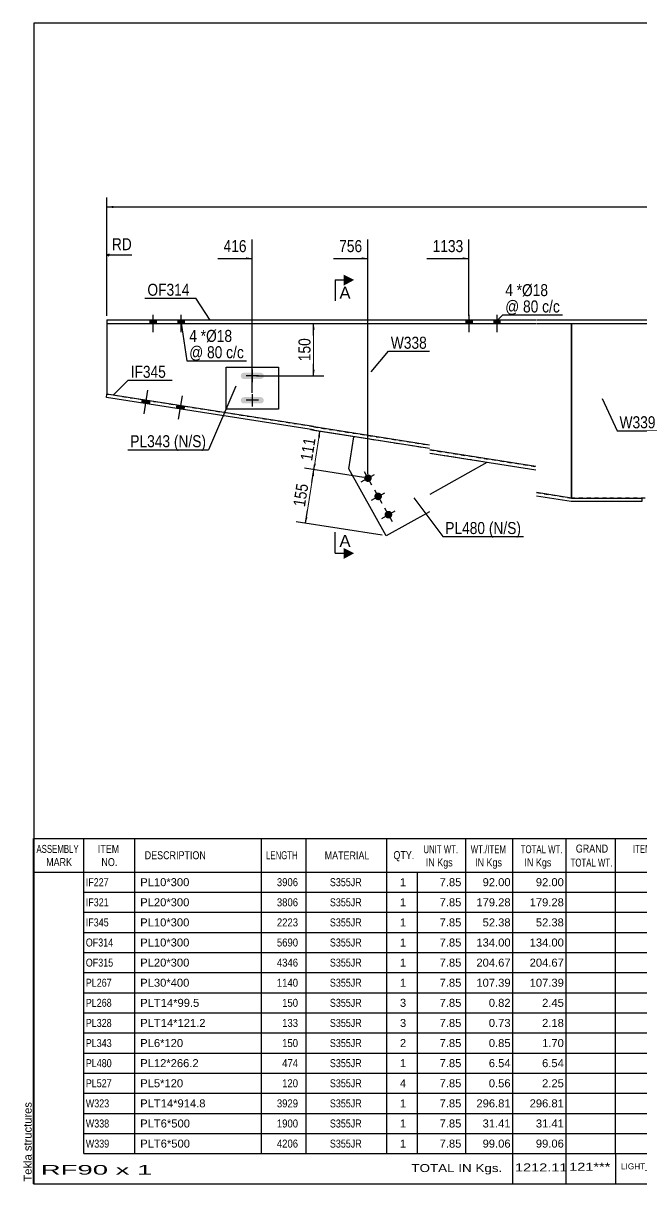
# Model space of a CAD drawing. Header units: millimetres. Extents: x -20 to 383, y -185 to 93.
# Drawn here: x -20 to 127.7, y -184.5 to 92.5 of the extents above; entities that cross this region are included whole.
import ezdxf

# ---------------------------------------------------------------- set-up
doc = ezdxf.new("R2010")
doc.units = ezdxf.units.MM
doc.linetypes.add('DXK_LINE_DOT1', pattern=[1.8814, 0.9407, -0.9407])
doc.styles.add('Arial', font='ARIAL.TTF', dxfattribs={"height": 0.2})
doc.styles.add('Arial Narrow', font='ARIALN.TTF', dxfattribs={"height": 0.2})

# ---------------------------------------------------------------- blocks, each defined once
blk = doc.blocks.new('Unknown-622201220-1210')
at = {"color": 5, "linetype": 'Continuous'}
for p, q in [((382.53, 92.51), (-17.47, 92.51)), ((-17.47, 92.51), (-17.47, -184.49)), ((382.53, -184.49), (382.53, 92.51)), ((-17.47, -184.49), (382.53, -184.49))]:
    blk.add_line(p, q, dxfattribs=at)
at = {"color": 174, "linetype": 'Continuous', "style": 'Arial'}
blk.add_text('Tekla structures', height=1.9102, rotation=90, dxfattribs=at).set_placement((-17.97, -183.99))
blk = doc.blocks.new('Bolt-622201220-1729 - 1391')
at = {"linetype": 'Continuous'}
for points in [[(8.37, 1.85), (10.18, 1.56), (10.31, 2.38), (8.5, 2.67)], [(8.37, 1.85), (10.18, 1.56), (10.31, 2.38), (8.5, 2.67)], [(16.6, 0.53), (18.41, 0.24), (18.54, 1.06), (16.73, 1.35)], [(16.6, 0.53), (18.41, 0.24), (18.54, 1.06), (16.73, 1.35)]]:
    blk.add_hatch(color=3, dxfattribs=at).paths.add_polyline_path(points)
at = {"color": 3, "linetype": 'Continuous'}
for p, q in [((8.89, -0.71), (9.78, 4.89)), ((8.89, -0.71), (9.78, 4.89)), ((17.11, -2.03), (18.01, 3.57)), ((17.11, -2.03), (18.01, 3.57)), ((8.37, 1.85), (8.5, 2.67)), ((8.37, 1.85), (8.5, 2.67)), ((10.18, 1.56), (10.31, 2.38)), ((10.18, 1.56), (10.31, 2.38)), ((16.6, 0.53), (16.73, 1.35)), ((16.6, 0.53), (16.73, 1.35)), ((18.41, 0.24), (18.54, 1.06)), ((18.41, 0.24), (18.54, 1.06))]:
    blk.add_line(p, q, dxfattribs=at)
blk = doc.blocks.new('Bolt-622201220-5305 - 1391')
at = {"linetype": 'Continuous'}
for points in [[(11.73, 21.67), (10.23, 21.67), (10.23, 20.83), (11.73, 20.83)], [(11.73, 21.67), (10.23, 21.67), (10.23, 20.83), (11.73, 20.83)], [(18.4, 21.67), (16.9, 21.67), (16.9, 20.83), (18.4, 20.83)], [(18.4, 21.67), (16.9, 21.67), (16.9, 20.83), (18.4, 20.83)]]:
    blk.add_hatch(color=3, dxfattribs=at).paths.add_polyline_path(points)
at = {"color": 3, "linetype": 'Continuous'}
for p, q in [((10.98, 22.92), (10.98, 18.75)), ((10.98, 22.92), (10.98, 18.75)), ((17.65, 22.92), (17.65, 18.75)), ((17.65, 22.92), (17.65, 18.75)), ((10.23, 21.67), (10.23, 20.83)), ((10.23, 21.67), (10.23, 20.83)), ((11.73, 21.67), (11.73, 20.83)), ((11.73, 21.67), (11.73, 20.83)), ((16.9, 21.67), (16.9, 20.83)), ((16.9, 21.67), (16.9, 20.83)), ((18.4, 21.67), (18.4, 20.83)), ((18.4, 21.67), (18.4, 20.83))]:
    blk.add_line(p, q, dxfattribs=at)
blk = doc.blocks.new('Part-622201220-1671 - 1391')
at = {"color": 2, "linetype": 'Continuous'}
blk.add_line((110.9, -20.83), (110.9, 20.83), dxfattribs=at)
at = {"color": 7, "linetype": 'DXK_LINE_DOT1'}
for p, q in [((110.9, 20.83), (119.23, 20.83)), ((119.33, 20.83), (136, 20.83)), ((136.1, 20.83), (161.43, 20.83)), ((161.53, 20.83), (186.86, 20.83)), ((186.96, 20.83), (225.41, 20.83)), ((225.51, 20.83), (234.02, 20.83)), ((234.02, 20.83), (234.02, -20.83)), ((119.23, -20.83), (110.9, -20.83)), ((136, -20.83), (119.33, -20.83)), ((161.43, -20.83), (136.1, -20.83)), ((186.86, -20.83), (161.53, -20.83)), ((225.41, -20.83), (186.96, -20.83)), ((234.02, -20.83), (225.51, -20.83))]:
    blk.add_line(p, q, dxfattribs=at)
blk = doc.blocks.new('Part-622201220-1605 - 1391')
at = {"color": 2, "linetype": 'Continuous'}
for p, q in [((28.45, 0.41), (28.45, 10.41)), ((28.45, 10.41), (40.95, 10.41)), ((40.95, 10.41), (40.95, 0.41)), ((40.95, 0.41), (28.45, 0.41))]:
    blk.add_line(p, q, dxfattribs=at)
blk = doc.blocks.new('Part-622201220-1551 - 1391')
at = {"color": 2, "linetype": 'Continuous'}
for p, q in [((0, 21.67), (0, 20.83)), ((0, 21.67), (49.28, 21.67)), ((0, 20.83), (49.28, 20.83)), ((49.38, 21.67), (76.96, 21.67)), ((49.38, 20.83), (76.96, 20.83)), ((77.06, 21.67), (102.4, 21.67)), ((77.06, 20.83), (102.4, 20.83)), ((102.5, 21.67), (119.23, 21.67)), ((102.5, 20.83), (119.23, 20.83)), ((119.33, 21.67), (136, 21.67)), ((119.33, 20.83), (136, 20.83)), ((136.1, 21.67), (161.43, 21.67)), ((136.1, 20.83), (161.43, 20.83)), ((161.53, 21.67), (186.86, 21.67)), ((161.53, 20.83), (186.86, 20.83)), ((186.96, 21.67), (217.08, 21.67)), ((186.96, 20.83), (217.08, 20.83)), ((217.08, 21.67), (217.08, 20.83))]:
    blk.add_line(p, q, dxfattribs=at)
blk = doc.blocks.new('Part-622201220-1578 - 1391')
at = {"color": 2, "linetype": 'Continuous'}
for p, q in [((-0.13, 3.18), (0, 4)), ((49.28, -4.57), (-0.13, 3.18)), ((49.28, -3.73), (0, 4)), ((76.96, -8.18), (49.38, -3.86)), ((76.96, -9.03), (49.38, -4.7)), ((102.4, -13.31), (77.06, -9.33)), ((102.4, -14.15), (77.06, -10.18)), ((110.9, -20.83), (102.5, -19.52)), ((110.83, -21.67), (102.5, -20.36)), ((119.23, -21.67), (110.83, -21.67)), ((110.9, -20.83), (119.23, -20.83)), ((119.33, -20.83), (127.66, -20.83)), ((127.66, -21.67), (119.33, -21.67)), ((127.66, -20.83), (127.66, -21.67))]:
    blk.add_line(p, q, dxfattribs=at)
blk = doc.blocks.new('Part-622201220-1649 - 1391')
at = {"color": 2, "linetype": 'Continuous'}
for p, q in [((57.71, -13.88), (58.92, -6.19)), ((90.71, -12.32), (77.06, -19.97)), ((66.68, -29.86), (57.71, -13.88)), ((76.96, -24.1), (66.68, -29.86))]:
    blk.add_line(p, q, dxfattribs=at)
at = {"color": 7, "linetype": 'DXK_LINE_DOT1'}
for p, q in [((76.96, -9.03), (58.92, -6.19)), ((90.71, -12.32), (77.06, -10.18))]:
    blk.add_line(p, q, dxfattribs=at)
blk = doc.blocks.new('Bolt-622201220-1731 - 1391')
at = {"linetype": 'Continuous'}
for points in [[(32.17, 8.86), (32, 8.62), (31.95, 8.33), (32, 8.04), (32.17, 7.8), (32.41, 7.64), (32.7, 7.58), (36.7, 7.58), (36.98, 7.64), (37.23, 7.8), (37.39, 8.04), (37.45, 8.33), (37.39, 8.62), (37.23, 8.86), (36.98, 9.02), (36.7, 9.08), (32.7, 9.08), (32.41, 9.02)], [(32.17, 3.03), (32, 2.78), (31.95, 2.5), (32, 2.21), (32.17, 1.97), (32.41, 1.81), (32.7, 1.75), (36.7, 1.75), (36.98, 1.81), (37.23, 1.97), (37.39, 2.21), (37.45, 2.5), (37.39, 2.78), (37.23, 3.03), (36.98, 3.19), (36.7, 3.25), (32.7, 3.25), (32.41, 3.19)]]:
    blk.add_hatch(color=3, dxfattribs=at).paths.add_polyline_path(points)
at = {"color": 3, "linetype": 'Continuous'}
for p, q in [((36.2, 8.33), (33.2, 8.33)), ((34.7, 9.83), (34.7, 6.83)), ((34.7, 4), (34.7, 1)), ((36.2, 2.5), (33.2, 2.5))]:
    blk.add_line(p, q, dxfattribs=at)
blk = doc.blocks.new('Bolt-622201220-5301 - 1391')
at = {"linetype": 'Continuous'}
for points in [[(87.15, 21.67), (85.65, 21.67), (85.65, 20.83), (87.15, 20.83)], [(87.15, 21.67), (85.65, 21.67), (85.65, 20.83), (87.15, 20.83)], [(93.81, 21.67), (92.31, 21.67), (92.31, 20.83), (93.81, 20.83)], [(93.81, 21.67), (92.31, 21.67), (92.31, 20.83), (93.81, 20.83)]]:
    blk.add_hatch(color=3, dxfattribs=at).paths.add_polyline_path(points)
at = {"color": 3, "linetype": 'Continuous'}
for p, q in [((86.4, 22.92), (86.4, 18.75)), ((86.4, 22.92), (86.4, 18.75)), ((93.06, 22.92), (93.06, 18.75)), ((93.06, 22.92), (93.06, 18.75)), ((85.65, 21.67), (85.65, 20.83)), ((85.65, 21.67), (85.65, 20.83)), ((87.15, 21.67), (87.15, 20.83)), ((87.15, 21.67), (87.15, 20.83)), ((92.31, 21.67), (92.31, 20.83)), ((92.31, 21.67), (92.31, 20.83)), ((93.81, 21.67), (93.81, 20.83)), ((93.81, 21.67), (93.81, 20.83))]:
    blk.add_line(p, q, dxfattribs=at)
blk = doc.blocks.new('Part-622201220-1720 - 1391')
at = {"color": 2, "linetype": 'Continuous'}
for p, q in [((0, 20.83), (0, 4)), ((110.9, 20.83), (110.9, -20.83))]:
    blk.add_line(p, q, dxfattribs=at)
at = {"color": 7, "linetype": 'DXK_LINE_DOT1'}
for p, q in [((0, 20.83), (49.28, 20.83)), ((49.38, 20.83), (76.96, 20.83)), ((77.06, 20.83), (102.4, 20.83)), ((102.5, 20.83), (110.9, 20.83)), ((0, 4), (49.28, -3.73)), ((49.38, -3.86), (76.96, -8.18)), ((77.06, -9.33), (102.4, -13.31)), ((102.5, -19.52), (110.9, -20.83))]:
    blk.add_line(p, q, dxfattribs=at)
blk = doc.blocks.new('Bolt-622201220-1732 - 1391')
at = {"linetype": 'Continuous'}
for points in [[(61.85, -15.28, -1), (62.74, -16.88, -1)], [(64.29, -19.64, -1), (65.19, -21.24, -1)], [(66.74, -24, -1), (67.64, -25.6, -1)]]:
    blk.add_hatch(color=3, dxfattribs=at).paths.add_polyline_path(points)
at = {"color": 3, "linetype": 'Continuous'}
for p, q in [((60.7, -16.98), (63.89, -15.19)), ((61.4, -14.48), (63.19, -17.68)), ((63.84, -18.84), (65.64, -22.04)), ((63.14, -21.34), (66.34, -19.55)), ((65.59, -25.7), (68.79, -23.91)), ((66.29, -23.2), (68.09, -26.4))]:
    blk.add_line(p, q, dxfattribs=at)
blk = doc.blocks.new('StraightDimension-622201220-1851 - 1391')
at = {"linetype": 'Continuous'}
for points in [[(1.5, 48.4), (0, 48.65), (1.5, 48.9)], [(350.72, 48.9), (352.22, 48.65), (350.72, 48.4)]]:
    blk.add_hatch(color=7, dxfattribs=at).paths.add_polyline_path(points)
at = {"color": 7, "linetype": 'Continuous'}
for p, q in [((0, 22.67), (0, 50.9)), ((352.22, 31.32), (352.22, 50.9)), ((0, 48.65), (352.22, 48.65))]:
    blk.add_line(p, q, dxfattribs=at)
at = {"color": 0}
blk.add_wipeout([(181.28, 48.8), (181.28, 53), (170.94, 53), (170.94, 48.8)], dxfattribs=at)
at = {"color": 3, "style": 'Arial Narrow'}
blk.add_text('10084', height=2.863, dxfattribs=at).set_placement((171.54, 49.4))
blk = doc.blocks.new('StraightDimension-622201220-2464 - 1391')
at = {"linetype": 'Continuous'}
for points in [[(50.37, -6.37), (50.85, -4.93), (50.86, -6.45)], [(49.9, -12.62), (49.42, -14.06), (49.4, -12.54)]]:
    blk.add_hatch(color=7, dxfattribs=at).paths.add_polyline_path(points)
at = {"color": 7, "linetype": 'Continuous'}
for p, q in [((62.74, -6.79), (48.63, -4.58)), ((49.42, -14.06), (50.85, -4.93)), ((61.31, -15.93), (47.19, -13.71))]:
    blk.add_line(p, q, dxfattribs=at)
at = {"color": 0}
blk.add_wipeout([(50.5, -6.17), (46.35, -5.52), (45.32, -12.12), (49.47, -12.77)], dxfattribs=at)
at = {"color": 3, "style": 'Arial Narrow'}
blk.add_text('111', height=2.863, rotation=81.085, dxfattribs=at).set_placement((48.97, -12.09))
blk = doc.blocks.new('StraightDimension-622201220-2465 - 1391')
at = {"linetype": 'Continuous'}
for points in [[(48.94, -15.51), (49.42, -14.06), (49.43, -15.58)], [(47.89, -25.4), (47.41, -26.84), (47.4, -25.32)]]:
    blk.add_hatch(color=7, dxfattribs=at).paths.add_polyline_path(points)
at = {"color": 7, "linetype": 'Continuous'}
for p, q in [((61.31, -15.93), (47.19, -13.71)), ((47.41, -26.84), (49.42, -14.06)), ((65.7, -29.71), (45.19, -26.49))]:
    blk.add_line(p, q, dxfattribs=at)
at = {"color": 0}
blk.add_wipeout([(48.79, -17.13), (44.64, -16.48), (43.6, -23.08), (47.75, -23.73)], dxfattribs=at)
at = {"color": 3, "style": 'Arial Narrow'}
blk.add_text('155', height=2.863, rotation=81.085, dxfattribs=at).set_placement((47.25, -23.05))
blk = doc.blocks.new('StraightDimension-622201220-6880 - 1391')
at = {"linetype": 'Continuous'}
for points in [[(49.09, 19.33), (49.34, 20.83), (49.59, 19.33)], [(49.59, 9.83), (49.34, 8.33), (49.09, 9.83)]]:
    blk.add_hatch(color=7, dxfattribs=at).paths.add_polyline_path(points)
at = {"color": 7, "linetype": 'Continuous'}
for p, q in [((35.7, 20.83), (51.74, 20.83)), ((49.34, 8.33), (49.34, 20.83)), ((35.7, 8.33), (51.74, 8.33))]:
    blk.add_line(p, q, dxfattribs=at)
at = {"color": 0}
blk.add_wipeout([(49.19, 17.92), (44.99, 17.92), (44.99, 11.24), (49.19, 11.24)], dxfattribs=at)
at = {"color": 3, "style": 'Arial Narrow'}
blk.add_text('150', height=2.863, rotation=90.0002, dxfattribs=at).set_placement((48.59, 11.84))
blk = doc.blocks.new('StraightDimension-622201220-7045 - 1391')
at = {"linetype": 'Continuous'}
blk.add_hatch(color=7, dxfattribs=at).paths.add_polyline_path([(84.92, 36.63), (86.42, 36.38), (84.92, 36.13)])
at = {"color": 7, "linetype": 'Continuous'}
for p, q in [((86.42, 22.67), (86.42, 40.88)), ((76.36, 36.38), (86.42, 36.38))]:
    blk.add_line(p, q, dxfattribs=at)
at = {"color": 0}
blk.add_wipeout([(85.65, 37.28), (85.65, 41.48), (77.14, 41.48), (77.14, 37.28)], dxfattribs=at)
at = {"color": 3, "style": 'Arial Narrow'}
blk.add_text('1133', height=2.863, dxfattribs=at).set_placement((77.74, 37.88))
blk = doc.blocks.new('StraightDimension-622201220-7046 - 1391')
at = {"linetype": 'Continuous'}
blk.add_hatch(color=7, dxfattribs=at).paths.add_polyline_path([(60.8, 36.63), (62.3, 36.38), (60.8, 36.13)])
at = {"color": 7, "linetype": 'Continuous'}
for p, q in [((62.3, -15.08), (62.3, 40.88)), ((54.06, 36.38), (62.3, 36.38))]:
    blk.add_line(p, q, dxfattribs=at)
at = {"color": 0}
blk.add_wipeout([(61.52, 37.28), (61.52, 41.48), (54.84, 41.48), (54.84, 37.28)], dxfattribs=at)
at = {"color": 3, "style": 'Arial Narrow'}
blk.add_text('756', height=2.863, dxfattribs=at).set_placement((55.44, 37.88))
blk = doc.blocks.new('StraightDimension-622201220-7047 - 1391')
at = {"linetype": 'Continuous'}
blk.add_hatch(color=7, dxfattribs=at).paths.add_polyline_path([(33.2, 36.63), (34.7, 36.38), (33.2, 36.13)])
at = {"color": 7, "linetype": 'Continuous'}
for p, q in [((34.7, 4.25), (34.7, 40.88)), ((26.46, 36.38), (34.7, 36.38))]:
    blk.add_line(p, q, dxfattribs=at)
at = {"color": 0, "linetype": 'Continuous'}
blk.add_wipeout([(6.53, 37.73), (6.53, 41.93), (0.59, 41.93), (0.59, 37.73)], dxfattribs=at)
at = {"color": 7, "linetype": 'Continuous'}
for p, q in [((0, 22.67), (0, 41.63)), ((0.5, 37.38), (0, 37.13)), ((0.5, 36.88), (0, 37.13)), ((5.93, 37.13), (0, 37.13))]:
    blk.add_line(p, q, dxfattribs=at)
at = {"color": 3, "linetype": 'Continuous', "style": 'Arial Narrow'}
blk.add_text('RD', height=2.863, dxfattribs=at).set_placement((1.19, 38.33))
at = {"color": 0}
blk.add_wipeout([(33.92, 37.28), (33.92, 41.48), (27.24, 41.48), (27.24, 37.28)], dxfattribs=at)
at = {"color": 3, "style": 'Arial Narrow'}
blk.add_text('416', height=2.863, dxfattribs=at).set_placement((27.84, 37.88))
blk = doc.blocks.new('CBS_BOM-622201220-7167')
at = {"color": 7, "linetype": 'Continuous'}
for p, q in [((-17.5, -110.12), (-17.5, -102.12)), ((-17.5, -102.12), (137.42, -102.12)), ((-5.5, -110.12), (-5.5, -102.12)), ((6.69, -110.12), (6.69, -102.12)), ((36.86, -110.12), (36.86, -102.12)), ((47.54, -110.12), (47.54, -102.12)), ((66.85, -110.12), (66.85, -102.12)), ((85.65, -110.12), (85.65, -102.12)), ((96.87, -110.12), (96.87, -102.12)), ((109.65, -110.12), (109.65, -102.12)), ((121.4, -110.12), (121.4, -102.12)), ((137.42, -102.13), (137.42, -110.11)), ((-17.5, -110.12), (137.42, -110.12)), ((-17.5, -114.92), (-17.5, -110.12)), ((-5.5, -114.92), (-5.5, -110.12)), ((6.69, -114.92), (6.69, -110.12)), ((36.86, -114.92), (36.86, -110.12)), ((47.54, -114.92), (47.54, -110.12)), ((66.85, -114.92), (66.85, -110.12)), ((74.12, -114.92), (74.12, -110.12)), ((85.65, -114.92), (85.65, -110.12)), ((96.87, -114.92), (96.87, -110.12)), ((109.65, -114.92), (109.65, -110.12)), ((121.42, -114.92), (121.42, -110.12)), ((137.42, -110.12), (137.42, -114.92)), ((-17.5, -119.72), (-17.5, -114.92)), ((-5.5, -114.92), (137.42, -114.92)), ((-5.5, -119.72), (-5.5, -114.92)), ((6.69, -119.72), (6.69, -114.92)), ((36.86, -119.72), (36.86, -114.92)), ((47.54, -119.72), (47.54, -114.92)), ((66.85, -119.72), (66.85, -114.92)), ((74.12, -119.72), (74.12, -114.92)), ((85.65, -119.72), (85.65, -114.92)), ((96.87, -119.72), (96.87, -114.92)), ((109.65, -119.72), (109.65, -114.92)), ((121.42, -119.72), (121.42, -114.92)), ((137.42, -114.92), (137.42, -119.72)), ((-17.5, -124.52), (-17.5, -119.72)), ((-5.5, -119.72), (137.42, -119.72)), ((-5.5, -124.52), (-5.5, -119.72)), ((6.69, -124.52), (6.69, -119.72)), ((36.86, -124.52), (36.86, -119.72)), ((47.54, -124.52), (47.54, -119.72)), ((66.85, -124.52), (66.85, -119.72)), ((74.12, -124.52), (74.12, -119.72)), ((85.65, -124.52), (85.65, -119.72)), ((96.87, -124.52), (96.87, -119.72)), ((109.65, -124.52), (109.65, -119.72)), ((121.42, -124.52), (121.42, -119.72)), ((137.42, -119.72), (137.42, -124.52)), ((-17.5, -129.32), (-17.5, -124.52)), ((-5.5, -124.52), (137.42, -124.52)), ((-5.5, -129.32), (-5.5, -124.52)), ((6.69, -129.32), (6.69, -124.52)), ((36.86, -129.32), (36.86, -124.52)), ((47.54, -129.32), (47.54, -124.52)), ((66.85, -129.32), (66.85, -124.52)), ((74.12, -129.32), (74.12, -124.52)), ((85.65, -129.32), (85.65, -124.52)), ((96.87, -129.32), (96.87, -124.52)), ((109.65, -129.32), (109.65, -124.52)), ((121.42, -129.32), (121.42, -124.52)), ((137.42, -124.52), (137.42, -129.32)), ((-17.5, -134.12), (-17.5, -129.32)), ((-5.5, -129.32), (137.42, -129.32)), ((-5.5, -134.12), (-5.5, -129.32)), ((6.69, -134.12), (6.69, -129.32)), ((36.86, -134.12), (36.86, -129.32)), ((47.54, -134.12), (47.54, -129.32)), ((66.85, -134.12), (66.85, -129.32)), ((74.12, -134.12), (74.12, -129.32)), ((85.65, -134.12), (85.65, -129.32)), ((96.87, -134.12), (96.87, -129.32)), ((109.65, -134.12), (109.65, -129.32)), ((121.42, -134.12), (121.42, -129.32)), ((137.42, -129.32), (137.42, -134.12)), ((-17.5, -138.92), (-17.5, -134.12)), ((-5.5, -134.12), (137.42, -134.12)), ((-5.5, -138.92), (-5.5, -134.12)), ((6.69, -138.92), (6.69, -134.12)), ((36.86, -138.92), (36.86, -134.12)), ((47.54, -138.92), (47.54, -134.12)), ((66.85, -138.92), (66.85, -134.12)), ((74.12, -138.92), (74.12, -134.12)), ((85.65, -138.92), (85.65, -134.12)), ((96.87, -138.92), (96.87, -134.12)), ((109.65, -138.92), (109.65, -134.12)), ((121.42, -138.92), (121.42, -134.12)), ((137.42, -134.12), (137.42, -138.92)), ((-17.5, -143.72), (-17.5, -138.92)), ((-5.5, -138.92), (137.42, -138.92)), ((-5.5, -143.72), (-5.5, -138.92)), ((6.69, -143.72), (6.69, -138.92)), ((36.86, -143.72), (36.86, -138.92)), ((47.54, -143.72), (47.54, -138.92)), ((66.85, -143.72), (66.85, -138.92)), ((74.12, -143.72), (74.12, -138.92)), ((85.65, -143.72), (85.65, -138.92)), ((96.87, -143.72), (96.87, -138.92)), ((109.65, -143.72), (109.65, -138.92)), ((121.42, -143.72), (121.42, -138.92)), ((137.42, -138.92), (137.42, -143.72)), ((-17.5, -148.52), (-17.5, -143.72)), ((-5.5, -143.72), (137.42, -143.72)), ((-5.5, -148.52), (-5.5, -143.72)), ((6.69, -148.52), (6.69, -143.72)), ((36.86, -148.52), (36.86, -143.72)), ((47.54, -148.52), (47.54, -143.72)), ((66.85, -148.52), (66.85, -143.72)), ((74.12, -148.52), (74.12, -143.72)), ((85.65, -148.52), (85.65, -143.72)), ((96.87, -148.52), (96.87, -143.72)), ((109.65, -148.52), (109.65, -143.72)), ((121.42, -148.52), (121.42, -143.72)), ((137.42, -143.72), (137.42, -148.52)), ((-17.5, -153.32), (-17.5, -148.52)), ((-5.5, -148.52), (137.42, -148.52)), ((-5.5, -153.32), (-5.5, -148.52)), ((6.69, -153.32), (6.69, -148.52)), ((36.86, -153.32), (36.86, -148.52)), ((47.54, -153.32), (47.54, -148.52)), ((66.85, -153.32), (66.85, -148.52)), ((74.12, -153.32), (74.12, -148.52)), ((85.65, -153.32), (85.65, -148.52)), ((96.87, -153.32), (96.87, -148.52)), ((109.65, -153.32), (109.65, -148.52)), ((121.42, -153.32), (121.42, -148.52)), ((137.42, -148.52), (137.42, -153.32)), ((-17.5, -158.12), (-17.5, -153.32)), ((-5.5, -153.32), (137.42, -153.32)), ((-5.5, -158.12), (-5.5, -153.32)), ((6.69, -158.12), (6.69, -153.32)), ((36.86, -158.12), (36.86, -153.32)), ((47.54, -158.12), (47.54, -153.32)), ((66.85, -158.12), (66.85, -153.32)), ((74.12, -158.12), (74.12, -153.32)), ((85.65, -158.12), (85.65, -153.32)), ((96.87, -158.12), (96.87, -153.32)), ((109.65, -158.12), (109.65, -153.32)), ((121.42, -158.12), (121.42, -153.32)), ((137.42, -153.32), (137.42, -158.12)), ((-17.5, -162.92), (-17.5, -158.12)), ((-5.5, -158.12), (137.42, -158.12)), ((-5.5, -162.92), (-5.5, -158.12)), ((6.69, -162.92), (6.69, -158.12)), ((36.86, -162.92), (36.86, -158.12)), ((47.54, -162.92), (47.54, -158.12)), ((66.85, -162.92), (66.85, -158.12)), ((74.12, -162.92), (74.12, -158.12)), ((85.65, -162.92), (85.65, -158.12)), ((96.87, -162.92), (96.87, -158.12)), ((109.65, -162.92), (109.65, -158.12)), ((121.42, -162.92), (121.42, -158.12)), ((137.42, -158.12), (137.42, -162.92)), ((-17.5, -167.72), (-17.5, -162.92)), ((-5.5, -162.92), (137.42, -162.92)), ((-5.5, -167.72), (-5.5, -162.92)), ((6.69, -167.72), (6.69, -162.92)), ((36.86, -167.72), (36.86, -162.92)), ((47.54, -167.72), (47.54, -162.92)), ((66.85, -167.72), (66.85, -162.92)), ((74.12, -167.72), (74.12, -162.92)), ((85.65, -167.72), (85.65, -162.92)), ((96.87, -167.72), (96.87, -162.92)), ((109.65, -167.72), (109.65, -162.92)), ((121.42, -167.72), (121.42, -162.92)), ((137.42, -162.92), (137.42, -167.72)), ((-17.5, -172.52), (-17.5, -167.72)), ((-5.5, -167.72), (137.42, -167.72)), ((-5.5, -172.52), (-5.5, -167.72)), ((6.69, -172.52), (6.69, -167.72)), ((36.86, -172.52), (36.86, -167.72)), ((47.54, -172.52), (47.54, -167.72)), ((66.85, -172.52), (66.85, -167.72)), ((74.12, -172.52), (74.12, -167.72)), ((85.65, -172.52), (85.65, -167.72)), ((96.87, -172.52), (96.87, -167.72)), ((109.65, -172.52), (109.65, -167.72)), ((121.42, -172.52), (121.42, -167.72)), ((137.42, -167.72), (137.42, -172.52)), ((-17.5, -177.32), (-17.5, -172.52)), ((-5.5, -172.52), (137.42, -172.52)), ((-5.5, -177.32), (-5.5, -172.52)), ((6.69, -177.32), (6.69, -172.52)), ((36.86, -177.32), (36.86, -172.52)), ((47.54, -177.32), (47.54, -172.52)), ((66.85, -177.32), (66.85, -172.52)), ((74.12, -177.32), (74.12, -172.52)), ((85.65, -177.32), (85.65, -172.52)), ((96.87, -177.32), (96.87, -172.52)), ((109.65, -177.32), (109.65, -172.52)), ((121.42, -177.32), (121.42, -172.52)), ((137.42, -172.52), (137.42, -177.32)), ((-17.5, -184.52), (-17.5, -177.34)), ((-5.5, -177.32), (137.42, -177.32)), ((96.87, -184.52), (96.87, -177.34)), ((109.65, -184.52), (109.65, -177.34)), ((121.46, -184.52), (121.46, -177.34)), ((137.42, -177.32), (137.42, -184.52)), ((-17.5, -184.52), (137.42, -184.52))]:
    blk.add_line(p, q, dxfattribs=at)
at = {"color": 3, "linetype": 'Continuous', "style": 'Arial'}
for s, height, width, p in [('ASSEMBLY', 1.91, 0.7, (-16.82, -105.54)), ('ITEM', 1.91, 0.8, (-2.17, -105.54)), ('DESCRIPTION', 1.9102, 0.8, (9.02, -107.05)), ('LENGTH', 1.91, 0.7, (37.96, -107.05)), ('MATERIAL', 1.91, 0.8, (51.98, -107.1)), ('QTY.', 1.91, 0.8, (68.38, -107.02)), ('UNIT WT.', 1.91, 0.7, (75.54, -105.62)), ('WT./ITEM', 1.91, 0.7, (86.84, -105.62)), ('TOTAL WT.', 1.91, 0.7, (98.77, -105.62)), ('GRAND', 1.91, 0.8, (111.92, -105.46)), ('ITEM TYPE', 1.91, 0.7, (125.56, -105.54)), ('MARK', 1.91, 0.8, (-14.5, -108.68)), ('NO.', 1.91, 0.8, (-1.31, -108.68)), ('IN Kgs', 1.91, 0.8, (76.12, -108.76)), ('IN Kgs', 1.91, 0.8, (87.88, -108.76)), ('IN Kgs', 1.91, 0.8, (99.67, -108.76)), ('TOTAL WT.', 1.91, 0.7, (110.67, -108.8))]:
    blk.add_text(s, height=height, dxfattribs=dict(at, width=width)).set_placement(p)
at = {"color": 7, "linetype": 'Continuous', "style": 'Arial'}
for s, width, p in [('IF227', 0.8, (-5.04, -113.48)), ('3906', 0.85, (40.57, -113.48)), ('S355JR', 0.8, (53.22, -113.48)), ('IF321', 0.8, (-5.04, -118.28)), ('3806', 0.85, (40.57, -118.28)), ('S355JR', 0.8, (53.22, -118.28)), ('IF345', 0.8, (-5.04, -123.08)), ('2223', 0.85, (40.57, -123.08)), ('S355JR', 0.8, (53.22, -123.08)), ('OF314', 0.8, (-5.04, -127.88)), ('5690', 0.85, (40.57, -127.88)), ('S355JR', 0.8, (53.22, -127.88)), ('OF315', 0.8, (-5.04, -132.68)), ('4346', 0.85, (40.57, -132.68)), ('S355JR', 0.8, (53.22, -132.68)), ('PL267', 0.8, (-5.04, -137.48)), ('1140', 0.85, (40.57, -137.48)), ('S355JR', 0.8, (53.22, -137.48)), ('PL268', 0.8, (-5.04, -142.28)), ('150', 0.85, (41.83, -142.28)), ('S355JR', 0.8, (53.22, -142.28)), ('PL328', 0.8, (-5.04, -147.08)), ('133', 0.85, (41.83, -147.08)), ('S355JR', 0.8, (53.22, -147.08)), ('PL343', 0.8, (-5.04, -151.88)), ('150', 0.85, (41.83, -151.88)), ('S355JR', 0.8, (53.22, -151.88)), ('PL480', 0.8, (-5.04, -156.68)), ('474', 0.85, (41.83, -156.68)), ('S355JR', 0.8, (53.22, -156.68)), ('PL527', 0.8, (-5.04, -161.48)), ('120', 0.85, (41.83, -161.48)), ('S355JR', 0.8, (53.22, -161.48)), ('W323', 0.8, (-5.04, -166.28)), ('3929', 0.85, (40.57, -166.28)), ('S355JR', 0.8, (53.22, -166.28)), ('W338', 0.8, (-5.04, -171.08)), ('1900', 0.85, (40.57, -171.08)), ('S355JR', 0.8, (53.22, -171.08)), ('W339', 0.8, (-5.04, -175.88)), ('4206', 0.85, (40.57, -175.88)), ('S355JR', 0.8, (53.22, -175.88))]:
    blk.add_text(s, height=1.91, dxfattribs=dict(at, width=width)).set_placement(p)
for s, height, p in [('PL10*300', 1.91, (7.95, -113.48)), ('1', 1.91, (69.94, -113.48)), ('7.85', 1.91, (79.41, -113.48)), ('92.00', 1.91, (89.67, -113.48)), ('92.00', 1.91, (102.38, -113.48)), ('PL20*300', 1.91, (7.95, -118.28)), ('7.85', 1.91, (79.41, -118.28)), ('179.28', 1.91, (88.19, -118.28)), ('179.28', 1.91, (100.9, -118.28)), ('1', 1.91, (69.94, -118.28)), ('PL10*300', 1.91, (7.95, -123.08)), ('1', 1.91, (69.94, -123.08)), ('7.85', 1.91, (79.41, -123.08)), ('52.38', 1.91, (89.67, -123.08)), ('52.38', 1.91, (102.38, -123.08)), ('PL10*300', 1.91, (7.95, -127.88)), ('1', 1.91, (69.94, -127.88)), ('7.85', 1.91, (79.41, -127.88)), ('134.00', 1.91, (88.19, -127.88)), ('134.00', 1.91, (100.9, -127.88)), ('PL20*300', 1.91, (7.95, -132.68)), ('1', 1.91, (69.94, -132.68)), ('7.85', 1.91, (79.41, -132.68)), ('204.67', 1.91, (88.19, -132.68)), ('204.67', 1.91, (100.9, -132.68)), ('PL30*400', 1.91, (7.95, -137.48)), ('1', 1.91, (69.94, -137.48)), ('7.85', 1.91, (79.41, -137.48)), ('107.39', 1.91, (88.19, -137.48)), ('107.39', 1.91, (100.9, -137.48)), ('PLT14*99.5', 1.91, (7.95, -142.28)), ('3', 1.91, (69.94, -142.28)), ('7.85', 1.91, (79.41, -142.28)), ('0.82', 1.91, (91.15, -142.28)), ('2.45', 1.91, (103.87, -142.28)), ('PLT14*121.2', 1.9102, (7.95, -147.08)), ('3', 1.91, (69.94, -147.08)), ('7.85', 1.91, (79.41, -147.08)), ('0.73', 1.91, (91.15, -147.08)), ('2.18', 1.91, (103.87, -147.08)), ('PL6*120', 1.91, (7.95, -151.88)), ('2', 1.91, (69.94, -151.88)), ('7.85', 1.91, (79.41, -151.88)), ('0.85', 1.91, (91.15, -151.88)), ('1.70', 1.91, (103.87, -151.88)), ('PL12*266.2', 1.91, (7.95, -156.68)), ('1', 1.91, (69.94, -156.68)), ('7.85', 1.91, (79.41, -156.68)), ('6.54', 1.91, (91.15, -156.68)), ('6.54', 1.91, (103.87, -156.68)), ('PL5*120', 1.91, (7.95, -161.48)), ('4', 1.91, (69.94, -161.48)), ('7.85', 1.91, (79.41, -161.48)), ('0.56', 1.91, (91.15, -161.48)), ('2.25', 1.91, (103.87, -161.48)), ('PLT14*914.8', 1.9102, (7.95, -166.28)), ('1', 1.91, (69.94, -166.28)), ('7.85', 1.91, (79.41, -166.28)), ('296.81', 1.91, (88.19, -166.28)), ('296.81', 1.91, (100.9, -166.28)), ('PLT6*500', 1.91, (7.95, -171.08)), ('1', 1.91, (69.94, -171.08)), ('7.85', 1.91, (79.41, -171.08)), ('31.41', 1.91, (89.67, -171.08)), ('31.41', 1.91, (102.38, -171.08)), ('PLT6*500', 1.91, (7.95, -175.88)), ('1', 1.91, (69.94, -175.88)), ('7.85', 1.91, (79.41, -175.88)), ('99.06', 1.91, (89.67, -175.88)), ('99.06', 1.91, (102.38, -175.88))]:
    blk.add_text(s, height=height, dxfattribs=at).set_placement(p)
at = {"color": 6, "linetype": 'Continuous', "style": 'Arial'}
for s, height, width, p in [('RF90 x 1', 2.292, 2.05, (-15.78, -182.33)), ('TOTAL IN Kgs.', 1.9102, 1.2, (72.66, -181.72)), ('1212.11', 1.91, 1.3, (97.39, -181.57)), ('121***', 1.91, 1.3, (110.33, -181.41))]:
    blk.add_text(s, height=height, dxfattribs=dict(at, width=width)).set_placement(p)
blk.add_text('LIGHT_STEEL', height=1.4135, dxfattribs=at).set_placement((122.68, -181.06))
blk = doc.blocks.new('Mark-622201220-1601 - 1391')
at = {"color": 0}
blk.add_wipeout([(15.09, -8.7), (15.09, -5.7), (5.59, -5.7), (5.59, -8.7)], dxfattribs=at)
blk.add_wipeout([(15.09, -8.7), (15.09, -5.7), (5.59, -5.7), (5.59, -8.7)], dxfattribs=at)
blk.add_wipeout([(23.66, -8.7), (23.66, -5.7), (15.99, -5.7), (15.99, -8.7)], dxfattribs=at)
blk.add_wipeout([(23.66, -8.7), (23.66, -5.7), (15.99, -5.7), (15.99, -8.7)], dxfattribs=at)
at = {"color": 7, "linetype": 'Continuous'}
for p in [(30.8, 5.91), (4.99, -9.3)]:
    blk.add_line(p, (24.26, -9.3), dxfattribs=at)
at = {"color": 3, "style": 'Arial Narrow'}
for s, p in [('PL343', (5.59, -8.7)), ('(N/', (15.99, -8.7)), ('S)', (20.37, -8.7))]:
    blk.add_text(s, height=2.863, dxfattribs=at).set_placement(p)
blk = doc.blocks.new('Mark-622201220-1645 - 1391')
at = {"color": 0}
blk.add_wipeout([(90.27, -29.42), (90.27, -26.42), (80.76, -26.42), (80.76, -29.42)], dxfattribs=at)
blk.add_wipeout([(90.27, -29.42), (90.27, -26.42), (80.76, -26.42), (80.76, -29.42)], dxfattribs=at)
at = {"color": 7, "linetype": 'Continuous'}
blk.add_line((73.23, -20.78), (80.16, -30.02), dxfattribs=at)
at = {"color": 0}
blk.add_wipeout([(98.83, -29.42), (98.83, -26.42), (91.17, -26.42), (91.17, -29.42)], dxfattribs=at)
blk.add_wipeout([(98.83, -29.42), (98.83, -26.42), (91.17, -26.42), (91.17, -29.42)], dxfattribs=at)
at = {"color": 7, "linetype": 'Continuous'}
blk.add_line((80.16, -30.02), (99.43, -30.02), dxfattribs=at)
at = {"color": 3, "style": 'Arial Narrow'}
for s, p in [('PL480', (80.76, -29.42)), ('(N/', (91.17, -29.42)), ('S)', (95.55, -29.42))]:
    blk.add_text(s, height=2.863, dxfattribs=at).set_placement(p)
blk = doc.blocks.new('Mark-622201220-1547 - 1391')
at = {"color": 7, "linetype": 'Continuous'}
blk.add_line((24.66, 21.59), (21.22, 26.86), dxfattribs=at)
at = {"color": 0}
blk.add_wipeout([(19.72, 27.46), (19.72, 30.46), (9.67, 30.46), (9.67, 27.46)], dxfattribs=at)
blk.add_wipeout([(19.72, 27.46), (19.72, 30.46), (9.67, 30.46), (9.67, 27.46)], dxfattribs=at)
at = {"color": 7, "linetype": 'Continuous'}
blk.add_line((9.07, 26.86), (21.22, 26.86), dxfattribs=at)
at = {"color": 3, "style": 'Arial Narrow'}
blk.add_text('OF314', height=2.863, dxfattribs=at).set_placement((9.67, 27.46))
blk = doc.blocks.new('Mark-622201220-1574 - 1391')
at = {"color": 0}
blk.add_wipeout([(14.07, 7.87), (14.07, 10.87), (5.67, 10.87), (5.67, 7.87)], dxfattribs=at)
blk.add_wipeout([(14.07, 7.87), (14.07, 10.87), (5.67, 10.87), (5.67, 7.87)], dxfattribs=at)
at = {"color": 7, "linetype": 'Continuous'}
for p, q in [((1.53, 3.73), (5.07, 7.27)), ((5.07, 7.27), (15.57, 7.27))]:
    blk.add_line(p, q, dxfattribs=at)
at = {"color": 3, "style": 'Arial Narrow'}
blk.add_text('IF345', height=2.863, dxfattribs=at).set_placement((5.67, 7.87))
blk = doc.blocks.new('Mark-622201220-1667 - 1391')
at = {"color": 0}
blk.add_wipeout([(130.94, -4.18), (130.94, -1.18), (122.36, -1.18), (122.36, -4.18)], dxfattribs=at)
blk.add_wipeout([(130.94, -4.18), (130.94, -1.18), (122.36, -1.18), (122.36, -4.18)], dxfattribs=at)
at = {"color": 7, "linetype": 'Continuous'}
for p, q in [((118.22, 2.96), (121.76, -4.78)), ((121.76, -4.78), (132.44, -4.78))]:
    blk.add_line(p, q, dxfattribs=at)
at = {"color": 3, "style": 'Arial Narrow'}
blk.add_text('W339', height=2.863, dxfattribs=at).set_placement((122.36, -4.18))
blk = doc.blocks.new('Mark-622201220-1716 - 1391')
at = {"color": 0}
blk.add_wipeout([(76.36, 14.81), (76.36, 17.81), (67.77, 17.81), (67.77, 14.81)], dxfattribs=at)
blk.add_wipeout([(76.36, 14.81), (76.36, 17.81), (67.77, 17.81), (67.77, 14.81)], dxfattribs=at)
at = {"color": 7, "linetype": 'Continuous'}
for p, q in [((63.06, 9.3), (67.17, 14.21)), ((67.17, 14.21), (76.96, 14.21))]:
    blk.add_line(p, q, dxfattribs=at)
at = {"color": 3, "style": 'Arial Narrow'}
blk.add_text('W338', height=2.863, dxfattribs=at).set_placement((67.77, 14.81))
blk = doc.blocks.new('SectionMark-622201220-2058 - 1391')
at = {"color": 7, "linetype": 'Continuous'}
for p, q in [((54.49, 31.23), (56.49, 31.23)), ((54.49, -34.01), (56.49, -34.01))]:
    blk.add_line(p, q, dxfattribs=at)
at = {"color": 0, "linetype": 'Continuous'}
for points in [[(58.15, 26.73), (58.15, 29.73), (55.49, 29.73), (55.49, 26.73)], [(58.15, -32.51), (58.15, -29.51), (55.49, -29.51), (55.49, -32.51)]]:
    blk.add_wipeout(points, dxfattribs=at)
at = {"linetype": 'Continuous'}
for points in [[(56.49, 32.48), (58.99, 31.23), (56.49, 29.86)], [(56.49, -32.76), (58.99, -34.01), (56.49, -35.38)]]:
    blk.add_hatch(color=7, dxfattribs=at).paths.add_polyline_path(points)
at = {"color": 7, "linetype": 'Continuous'}
for p, q in [((54.49, 31.23), (54.49, 26.23)), ((54.49, -34.01), (54.49, -29.01))]:
    blk.add_line(p, q, dxfattribs=at)
at = {"color": 136, "linetype": 'Continuous', "style": 'Arial'}
for p in [(55.49, 26.73), (55.49, -32.51)]:
    blk.add_text('A', height=2.87, dxfattribs=at).set_placement(p)
blk = doc.blocks.new('Mark-622201220-5339 - 1391')
at = {"color": 0}
blk.add_wipeout([(96.91, 27.37), (96.91, 30.37), (95.08, 30.37), (95.08, 27.37)], dxfattribs=at)
blk.add_wipeout([(96.91, 27.37), (96.91, 30.37), (95.08, 30.37), (95.08, 27.37)], dxfattribs=at)
blk.add_wipeout([(99.08, 27.37), (99.08, 30.37), (97.81, 30.37), (97.81, 27.37)], dxfattribs=at)
blk.add_wipeout([(99.08, 27.37), (99.08, 30.37), (97.81, 30.37), (97.81, 27.37)], dxfattribs=at)
blk.add_wipeout([(105.3, 27.37), (105.3, 30.37), (99.08, 30.37), (99.08, 27.37)], dxfattribs=at)
blk.add_wipeout([(105.3, 27.37), (105.3, 30.37), (99.08, 30.37), (99.08, 27.37)], dxfattribs=at)
at = {"color": 3, "style": 'Arial Narrow'}
blk.add_text('*', height=2.86, dxfattribs=at).set_placement((97.81, 27.37))
at = {"color": 0}
blk.add_wipeout([(108.1, 23.47), (108.1, 26.47), (95.08, 26.47), (95.08, 23.47)], dxfattribs=at)
blk.add_wipeout([(108.1, 23.47), (108.1, 26.47), (95.08, 26.47), (95.08, 23.47)], dxfattribs=at)
at = {"color": 7, "linetype": 'Continuous'}
for p, q in [((93.06, 21.46), (94.48, 22.87)), ((94.48, 22.87), (108.7, 22.87))]:
    blk.add_line(p, q, dxfattribs=at)
at = {"color": 3, "style": 'Arial Narrow'}
for s, height, p in [('4', 2.86, (95.08, 27.37)), ('Ø18', 2.863, (99.08, 27.37)), ('@ 80 c/', 2.863, (95.08, 23.47)), ('c', 2.86, (106.46, 23.47))]:
    blk.add_text(s, height=height, dxfattribs=at).set_placement(p)
blk = doc.blocks.new('Mark-622201220-5346 - 1391')
at = {"color": 0}
blk.add_wipeout([(21.49, 16.44), (21.49, 19.44), (19.66, 19.44), (19.66, 16.44)], dxfattribs=at)
blk.add_wipeout([(21.49, 16.44), (21.49, 19.44), (19.66, 19.44), (19.66, 16.44)], dxfattribs=at)
blk.add_wipeout([(23.67, 16.44), (23.67, 19.44), (22.39, 19.44), (22.39, 16.44)], dxfattribs=at)
blk.add_wipeout([(23.67, 16.44), (23.67, 19.44), (22.39, 19.44), (22.39, 16.44)], dxfattribs=at)
blk.add_wipeout([(29.88, 16.44), (29.88, 19.44), (23.67, 19.44), (23.67, 16.44)], dxfattribs=at)
blk.add_wipeout([(29.88, 16.44), (29.88, 19.44), (23.67, 19.44), (23.67, 16.44)], dxfattribs=at)
at = {"color": 3, "style": 'Arial Narrow'}
blk.add_text('*', height=2.86, dxfattribs=at).set_placement((22.39, 16.44))
at = {"color": 0}
blk.add_wipeout([(32.68, 12.54), (32.68, 15.54), (19.66, 15.54), (19.66, 12.54)], dxfattribs=at)
blk.add_wipeout([(32.68, 12.54), (32.68, 15.54), (19.66, 15.54), (19.66, 12.54)], dxfattribs=at)
at = {"color": 7, "linetype": 'Continuous'}
for p, q in [((17.65, 21.46), (19.06, 11.94)), ((19.06, 11.94), (33.28, 11.94))]:
    blk.add_line(p, q, dxfattribs=at)
at = {"color": 3, "style": 'Arial Narrow'}
for s, height, p in [('Ø18', 2.863, (23.67, 16.44)), ('4', 2.86, (19.66, 16.44)), ('@ 80 c/', 2.863, (19.66, 12.54)), ('c', 2.86, (31.04, 12.54))]:
    blk.add_text(s, height=height, dxfattribs=at).set_placement(p)

msp = doc.modelspace()

# ---------------------------------------------------------------- block references
for name in ['Unknown-622201220-1210', 'Bolt-622201220-5305 - 1391', 'Bolt-622201220-5301 - 1391', 'Part-622201220-1551 - 1391', 'Part-622201220-1720 - 1391', 'Part-622201220-1671 - 1391', 'Part-622201220-1605 - 1391', 'Bolt-622201220-1731 - 1391', 'Part-622201220-1578 - 1391', 'Bolt-622201220-1729 - 1391', 'Part-622201220-1649 - 1391', 'Bolt-622201220-1732 - 1391', 'CBS_BOM-622201220-7167']:
    msp.add_blockref(name, (0, 0))

# ---------------------------------------------------------------- next in the draw order: block references
for name in ['StraightDimension-622201220-1851 - 1391', 'StraightDimension-622201220-6880 - 1391', 'Mark-622201220-1667 - 1391', 'StraightDimension-622201220-2464 - 1391', 'Mark-622201220-1645 - 1391']:
    msp.add_blockref(name, (0, 0))

# ---------------------------------------------------------------- next in the draw order: block references
for name in ['StraightDimension-622201220-7047 - 1391', 'StraightDimension-622201220-7045 - 1391', 'Mark-622201220-5339 - 1391', 'StraightDimension-622201220-2465 - 1391']:
    msp.add_blockref(name, (0, 0))

# ---------------------------------------------------------------- next in the draw order: block references
for name in ['StraightDimension-622201220-7046 - 1391', 'Mark-622201220-1547 - 1391', 'Mark-622201220-1601 - 1391']:
    msp.add_blockref(name, (0, 0))

# ---------------------------------------------------------------- next in the draw order: block references
for name in ['SectionMark-622201220-2058 - 1391', 'Mark-622201220-5346 - 1391', 'Mark-622201220-1716 - 1391', 'Mark-622201220-1574 - 1391']:
    msp.add_blockref(name, (0, 0))

doc.saveas('drawing.dxf')
